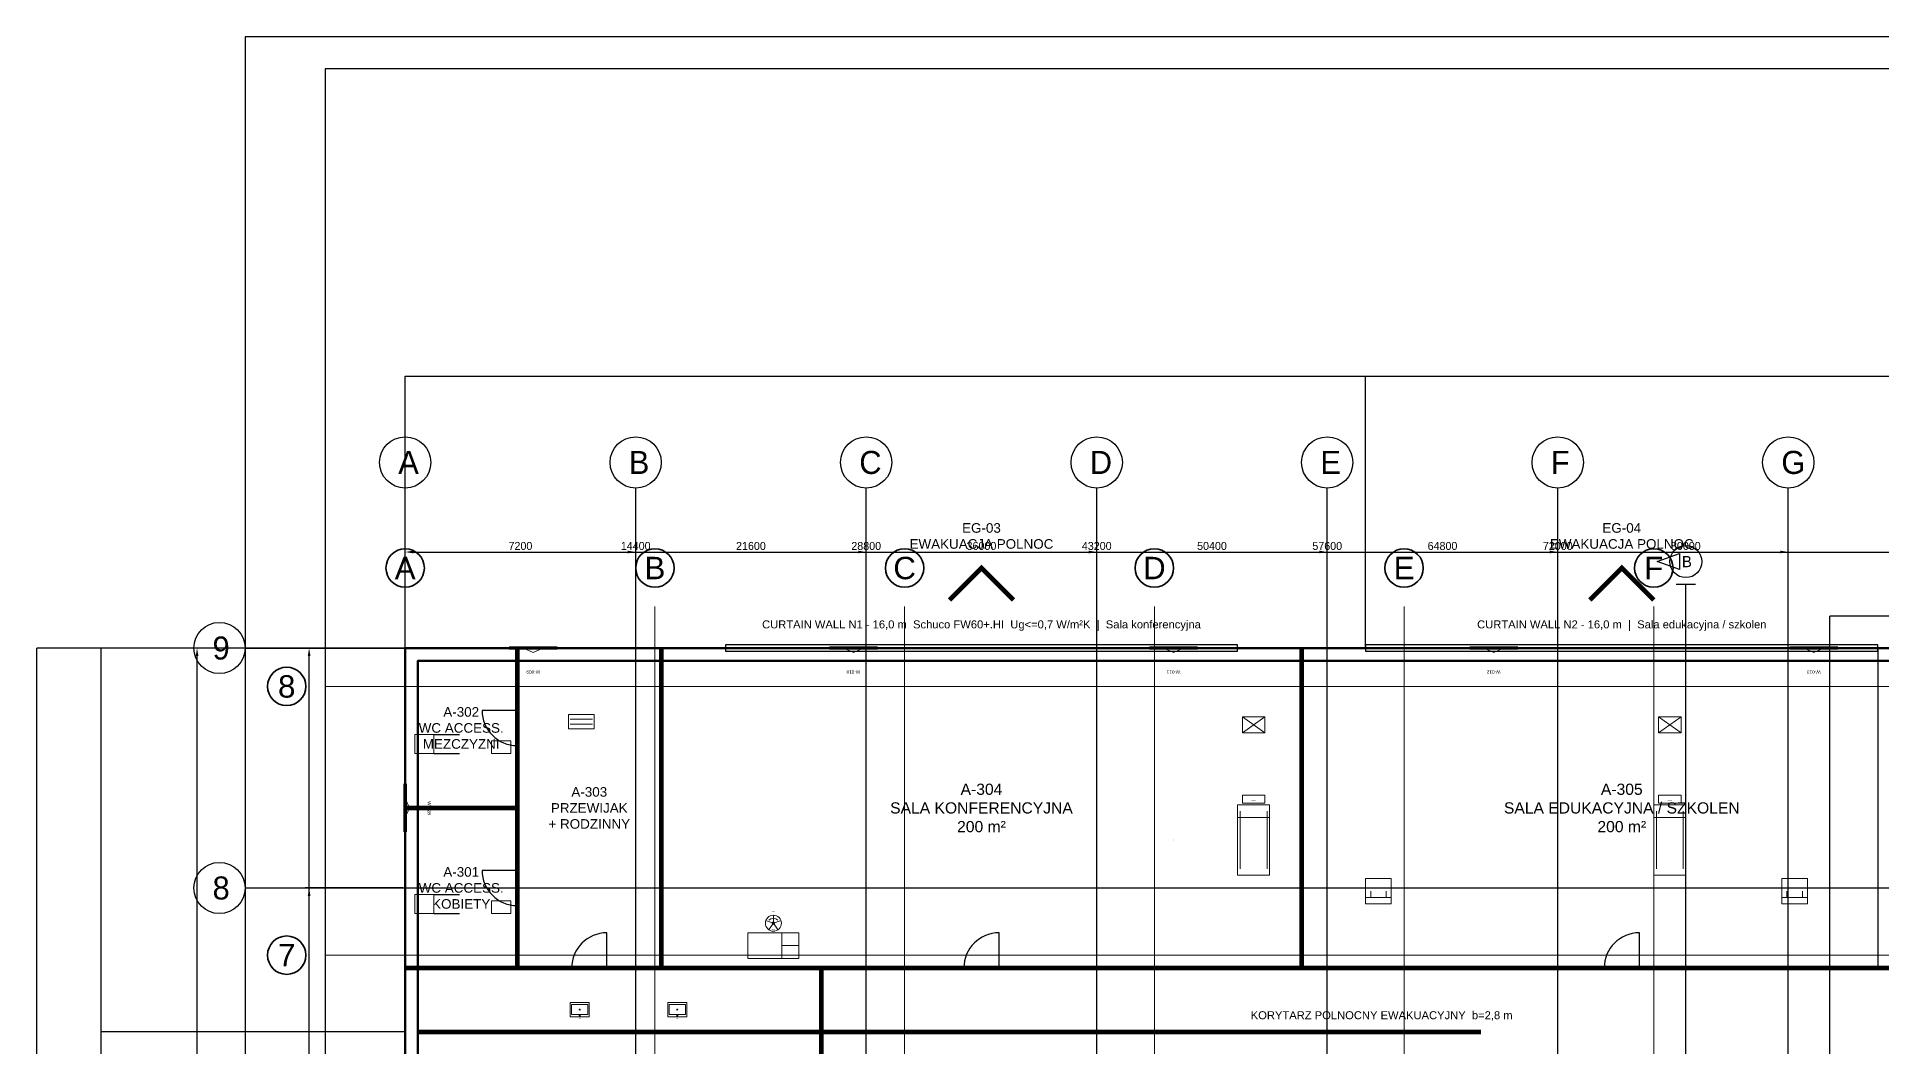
# Model space of a CAD drawing. Header units: millimetres. Extents: x -11504 to 113900, y -43664 to 79100.
# Drawn here: x -11504 to 46100, y 47558 to 79100 of the extents above; entities that cross this region are included whole.
import ezdxf
from ezdxf.enums import TextEntityAlignment as Align

# ---------------------------------------------------------------- set-up
doc = ezdxf.new("R2010")
doc.units = ezdxf.units.MM
for name, color, linetype in [('A-ANNO-BORD', 7, 'Continuous'), ('A-DETL-SECT', 7, 'Continuous'), ('A-FURN-BED', 7, 'Continuous'), ('A-FURN-CBT', 7, 'Continuous'), ('A-FURN-CHR', 7, 'Continuous'), ('A-FURN-DSK', 7, 'Continuous'), ('A-GRID', 7, 'Continuous'), ('A-GRID-BUB', 7, 'Continuous'), ('A-PLMB-BSN', 7, 'Continuous')]:
    doc.layers.add(name, color=color, linetype=linetype)
doc.layers.add('A-ANNO-DIMS', color=7, linetype='Continuous', lineweight=18, true_color=0xffffff)
for name, color, linetype, lineweight in [('A-ANNO-NOTE', 7, 'Continuous', 25), ('A-ANNO-SYMB', 7, 'Continuous', 25), ('A-ANNO-SYMB-EGRS', 7, 'Continuous', 25), ('A-ANNO-TEXT', 7, 'Continuous', 25), ('A-AREA-IDEN', 7, 'Continuous', 25), ('A-AREA-MR-4GS', 1, 'Continuous', 25), ('A-DOOR', 30, 'Continuous', 25), ('A-FLOR-FIXT-GRAB', 30, 'Continuous', 25), ('A-FLOR-PLMB', 140, 'Continuous', 18), ('A-GLAZ', 4, 'Continuous', 25), ('A-WALL-EXT', 5, 'Continuous', 50), ('A-WALL-INT', 2, 'Continuous', 35), ('S-GRID', 8, 'Continuous', 18), ('S-GRID-IDEN', 7, 'Continuous', 35)]:
    doc.layers.add(name, color=color, linetype=linetype, lineweight=lineweight)
doc.styles.add('HTXT-2.5', font='arial.ttf', dxfattribs={"height": 2.5})
doc.styles.add('HTXT-3.5', font='arial.ttf', dxfattribs={"height": 3.5})
doc.styles.add('HTXT-7', font='arial.ttf', dxfattribs={"height": 7})
doc.dimstyles.new('ARCH-ISO', dxfattribs={"dimscale": 100, "dimtxt": 2.5, "dimasz": 2.5, "dimexe": 1.25, "dimexo": 0.625, "dimtad": 1, "dimdec": 0, "dimrnd": 1, "dimdsep": 46, "dimtxsty": 'Standard', "dimcen": 0.09, "dimadec": 0, "dimazin": 0, "dimtfac": 1, "dimtdec": 4, "dimtofl": 0, "dimtmove": 0, "dimatfit": 3, "dimfxl": 1, "dimtolj": 1, "dimtzin": 0, "dimarcsym": 0})
doc.dimstyles.new('ISO-25', dxfattribs={"dimtxt": 2.5, "dimasz": 2.5, "dimexe": 1.25, "dimexo": 0.625, "dimtad": 1, "dimtxsty": 'Standard', "dimcen": 2.5, "dimadec": 0, "dimazin": 0, "dimtfac": 1, "dimtmove": 0, "dimatfit": 3, "dimfxl": 1, "dimarcsym": 0})

# ---------------------------------------------------------------- blocks, each defined once
blk = doc.blocks.new('*D10')
at = {"layer": 'A-ANNO-DIMS', "color": 0, "lineweight": -2, "transparency": 16777216}
for p, q in [((-1, 48000), (-9501, 48000)), ((-9500, 30003), (-9500, 47998)), ((-1, 30000), (-9501, 30000))]:
    blk.add_line(p, q, dxfattribs=at)
at = {"layer": 'A-ANNO-DIMS', "color": 0, "transparency": 16777216}
for points in [[(-9500, 47998), (-9500, 47998), (-9500, 48000)], [(-9500, 30003), (-9500, 30003), (-9500, 30000)]]:
    blk.add_solid(points, dxfattribs=at)
at = {"layer": 'Defpoints', "color": 0, "transparency": 16777216}
for p in [(-9500, 48000), (0, 48000), (0, 30000)]:
    blk.add_point(p, dxfattribs=at)
at = {"layer": 'A-ANNO-DIMS', "color": 0, "transparency": 16777216, "insert": (-9502, 39000), "char_height": 2.5, "attachment_point": 5, "rotation": 90}
blk.add_mtext('18000', dxfattribs=at)
blk = doc.blocks.new('*D11')
at = {"layer": 'A-ANNO-DIMS', "color": 0, "lineweight": -2, "transparency": 16777216}
for p, q in [((-1, 60000), (-9501, 60000)), ((-9500, 48003), (-9500, 59998)), ((-1, 48000), (-9501, 48000))]:
    blk.add_line(p, q, dxfattribs=at)
at = {"layer": 'A-ANNO-DIMS', "color": 0, "transparency": 16777216}
for points in [[(-9500, 59998), (-9500, 59998), (-9500, 60000)], [(-9500, 48003), (-9500, 48003), (-9500, 48000)]]:
    blk.add_solid(points, dxfattribs=at)
at = {"layer": 'Defpoints', "color": 0, "transparency": 16777216}
for p in [(-9500, 60000), (0, 60000), (0, 48000)]:
    blk.add_point(p, dxfattribs=at)
at = {"layer": 'A-ANNO-DIMS', "color": 0, "transparency": 16777216, "insert": (-9502, 54000), "char_height": 2.5, "attachment_point": 5, "rotation": 90}
blk.add_mtext('12000', dxfattribs=at)
blk = doc.blocks.new('*D12')
at = {"layer": 'A-ANNO-DIMS', "color": 0, "lineweight": -2, "transparency": 16777216}
for p, q in [((-1, 60000), (-11501, 60000)), ((-11500, 2), (-11500, 59998)), ((-1, 0), (-11501, 0))]:
    blk.add_line(p, q, dxfattribs=at)
at = {"layer": 'A-ANNO-DIMS', "color": 0, "transparency": 16777216}
for points in [[(-11500, 59998), (-11500, 59998), (-11500, 60000)], [(-11500, 2), (-11500, 2), (-11500, 0)]]:
    blk.add_solid(points, dxfattribs=at)
at = {"layer": 'Defpoints', "color": 0, "transparency": 16777216}
for p in [(-11500, 60000), (0, 60000), (0, 0)]:
    blk.add_point(p, dxfattribs=at)
at = {"layer": 'A-ANNO-DIMS', "color": 0, "transparency": 16777216, "insert": (-11502, 30000), "char_height": 2.5, "attachment_point": 5, "rotation": 90}
blk.add_mtext('60000', dxfattribs=at)
blk = doc.blocks.new('*D13')
at = {"layer": 'A-ANNO-DIMS', "color": 0, "lineweight": -2, "transparency": 16777216}
for p, q in [((0, 60001), (0, 68501)), ((3, 68500), (29998, 68500)), ((30000, 60001), (30000, 68501))]:
    blk.add_line(p, q, dxfattribs=at)
at = {"layer": 'A-ANNO-DIMS', "color": 0, "transparency": 16777216}
for points in [[(3, 68500), (3, 68500), (0, 68500)], [(29998, 68500), (29998, 68500), (30000, 68500)]]:
    blk.add_solid(points, dxfattribs=at)
at = {"layer": 'Defpoints', "color": 0, "transparency": 16777216}
for p in [(30000, 68500), (0, 60000), (30000, 60000)]:
    blk.add_point(p, dxfattribs=at)
at = {"layer": 'A-ANNO-DIMS', "color": 0, "transparency": 16777216, "insert": (15000, 68502), "char_height": 2.5, "attachment_point": 5}
blk.add_mtext('30000', dxfattribs=at)
blk = doc.blocks.new('*D14')
at = {"layer": 'A-ANNO-DIMS', "color": 0, "lineweight": -2, "transparency": 16777216}
for p, q in [((30000, 60001), (30000, 68501)), ((30002, 68500), (47998, 68500)), ((48000, 60001), (48000, 68501))]:
    blk.add_line(p, q, dxfattribs=at)
at = {"layer": 'A-ANNO-DIMS', "color": 0, "transparency": 16777216}
for points in [[(30002, 68500), (30002, 68500), (30000, 68500)], [(47998, 68500), (47998, 68500), (48000, 68500)]]:
    blk.add_solid(points, dxfattribs=at)
at = {"layer": 'Defpoints', "color": 0, "transparency": 16777216}
for p in [(48000, 68500), (30000, 60000), (48000, 60000)]:
    blk.add_point(p, dxfattribs=at)
at = {"layer": 'A-ANNO-DIMS', "color": 0, "transparency": 16777216, "insert": (39000, 68502), "char_height": 2.5, "attachment_point": 5}
blk.add_mtext('18000', dxfattribs=at)
blk = doc.blocks.new('*D28')
at = {"layer": 'A-ANNO-DIMS', "color": 0, "lineweight": -2, "transparency": 16777216}
for p, q in [((47999, 61000), (44499, 61000)), ((44500, -998), (44500, 60998)), ((47999, -1000), (44499, -1000))]:
    blk.add_line(p, q, dxfattribs=at)
at = {"layer": 'A-ANNO-DIMS', "color": 0, "transparency": 16777216}
for points in [[(44500, 60998), (44500, 60998), (44500, 61000)], [(44500, -998), (44500, -998), (44500, -1000)]]:
    blk.add_solid(points, dxfattribs=at)
at = {"layer": 'Defpoints', "color": 0, "transparency": 16777216}
for p in [(44500, 61000), (48000, 61000), (48000, -1000)]:
    blk.add_point(p, dxfattribs=at)
at = {"layer": 'A-ANNO-DIMS', "color": 0, "transparency": 16777216, "insert": (44498, 30000), "char_height": 2.5, "attachment_point": 5, "rotation": 90}
blk.add_mtext('62000', dxfattribs=at)
blk = doc.blocks.new('*D48')
at = {"layer": 'A-ANNO-DIMS', "color": 0, "lineweight": -2, "transparency": 16777216}
for p, q in [((0, 60062), (0, 63125)), ((250, 63000), (6950, 63000)), ((7200, 60062), (7200, 63125))]:
    blk.add_line(p, q, dxfattribs=at)
at = {"layer": 'A-ANNO-DIMS', "color": 0, "transparency": 16777216}
for points in [[(250, 63042), (250, 62958), (0, 63000)], [(6950, 63042), (6950, 62958), (7200, 63000)]]:
    blk.add_solid(points, dxfattribs=at)
at = {"layer": 'Defpoints', "color": 0, "transparency": 16777216}
for p in [(7200, 63000), (0, 60000), (7200, 60000)]:
    blk.add_point(p, dxfattribs=at)
at = {"layer": 'A-ANNO-DIMS', "color": 0, "transparency": 16777216, "insert": (3600, 63188), "char_height": 250, "attachment_point": 5}
blk.add_mtext('\\A1;7200', dxfattribs=at)
blk = doc.blocks.new('*D49')
at = {"layer": 'A-ANNO-DIMS', "color": 0, "lineweight": -2, "transparency": 16777216}
for p, q in [((0, 60062), (0, 63125)), ((250, 63000), (14150, 63000)), ((14400, 60062), (14400, 63125))]:
    blk.add_line(p, q, dxfattribs=at)
at = {"layer": 'A-ANNO-DIMS', "color": 0, "transparency": 16777216}
for points in [[(250, 63042), (250, 62958), (0, 63000)], [(14150, 63042), (14150, 62958), (14400, 63000)]]:
    blk.add_solid(points, dxfattribs=at)
at = {"layer": 'Defpoints', "color": 0, "transparency": 16777216}
for p in [(14400, 63000), (0, 60000), (14400, 60000)]:
    blk.add_point(p, dxfattribs=at)
at = {"layer": 'A-ANNO-DIMS', "color": 0, "transparency": 16777216, "insert": (7200, 63188), "char_height": 250, "attachment_point": 5}
blk.add_mtext('\\A1;14400', dxfattribs=at)
blk = doc.blocks.new('*D50')
at = {"layer": 'A-ANNO-DIMS', "color": 0, "lineweight": -2, "transparency": 16777216}
for p, q in [((0, 60062), (0, 63125)), ((250, 63000), (21350, 63000)), ((21600, 60062), (21600, 63125))]:
    blk.add_line(p, q, dxfattribs=at)
at = {"layer": 'A-ANNO-DIMS', "color": 0, "transparency": 16777216}
for points in [[(250, 63042), (250, 62958), (0, 63000)], [(21350, 63042), (21350, 62958), (21600, 63000)]]:
    blk.add_solid(points, dxfattribs=at)
at = {"layer": 'Defpoints', "color": 0, "transparency": 16777216}
for p in [(21600, 63000), (0, 60000), (21600, 60000)]:
    blk.add_point(p, dxfattribs=at)
at = {"layer": 'A-ANNO-DIMS', "color": 0, "transparency": 16777216, "insert": (10800, 63188), "char_height": 250, "attachment_point": 5}
blk.add_mtext('\\A1;21600', dxfattribs=at)
blk = doc.blocks.new('*D51')
at = {"layer": 'A-ANNO-DIMS', "color": 0, "lineweight": -2, "transparency": 16777216}
for p, q in [((0, 60062), (0, 63125)), ((250, 63000), (28550, 63000)), ((28800, 60062), (28800, 63125))]:
    blk.add_line(p, q, dxfattribs=at)
at = {"layer": 'A-ANNO-DIMS', "color": 0, "transparency": 16777216}
for points in [[(250, 63042), (250, 62958), (0, 63000)], [(28550, 63042), (28550, 62958), (28800, 63000)]]:
    blk.add_solid(points, dxfattribs=at)
at = {"layer": 'Defpoints', "color": 0, "transparency": 16777216}
for p in [(28800, 63000), (0, 60000), (28800, 60000)]:
    blk.add_point(p, dxfattribs=at)
at = {"layer": 'A-ANNO-DIMS', "color": 0, "transparency": 16777216, "insert": (14400, 63188), "char_height": 250, "attachment_point": 5}
blk.add_mtext('\\A1;28800', dxfattribs=at)
blk = doc.blocks.new('*D52')
at = {"layer": 'A-ANNO-DIMS', "color": 0, "lineweight": -2, "transparency": 16777216}
for p, q in [((0, 60062), (0, 63125)), ((250, 63000), (35750, 63000)), ((36000, 60062), (36000, 63125))]:
    blk.add_line(p, q, dxfattribs=at)
at = {"layer": 'A-ANNO-DIMS', "color": 0, "transparency": 16777216}
for points in [[(250, 63042), (250, 62958), (0, 63000)], [(35750, 63042), (35750, 62958), (36000, 63000)]]:
    blk.add_solid(points, dxfattribs=at)
at = {"layer": 'Defpoints', "color": 0, "transparency": 16777216}
for p in [(36000, 63000), (0, 60000), (36000, 60000)]:
    blk.add_point(p, dxfattribs=at)
at = {"layer": 'A-ANNO-DIMS', "color": 0, "transparency": 16777216, "insert": (18000, 63188), "char_height": 250, "attachment_point": 5}
blk.add_mtext('\\A1;36000', dxfattribs=at)
blk = doc.blocks.new('*D53')
at = {"layer": 'A-ANNO-DIMS', "color": 0, "lineweight": -2, "transparency": 16777216}
for p, q in [((0, 60062), (0, 63125)), ((250, 63000), (42950, 63000)), ((43200, 60062), (43200, 63125))]:
    blk.add_line(p, q, dxfattribs=at)
at = {"layer": 'A-ANNO-DIMS', "color": 0, "transparency": 16777216}
for points in [[(250, 63042), (250, 62958), (0, 63000)], [(42950, 63042), (42950, 62958), (43200, 63000)]]:
    blk.add_solid(points, dxfattribs=at)
at = {"layer": 'Defpoints', "color": 0, "transparency": 16777216}
for p in [(43200, 63000), (0, 60000), (43200, 60000)]:
    blk.add_point(p, dxfattribs=at)
at = {"layer": 'A-ANNO-DIMS', "color": 0, "transparency": 16777216, "insert": (21600, 63188), "char_height": 250, "attachment_point": 5}
blk.add_mtext('\\A1;43200', dxfattribs=at)
blk = doc.blocks.new('*D54')
at = {"layer": 'A-ANNO-DIMS', "color": 0, "lineweight": -2, "transparency": 16777216}
for p, q in [((0, 60062), (0, 63125)), ((250, 63000), (50150, 63000)), ((50400, 60062), (50400, 63125))]:
    blk.add_line(p, q, dxfattribs=at)
at = {"layer": 'A-ANNO-DIMS', "color": 0, "transparency": 16777216}
for points in [[(250, 63042), (250, 62958), (0, 63000)], [(50150, 63042), (50150, 62958), (50400, 63000)]]:
    blk.add_solid(points, dxfattribs=at)
at = {"layer": 'Defpoints', "color": 0, "transparency": 16777216}
for p in [(50400, 63000), (0, 60000), (50400, 60000)]:
    blk.add_point(p, dxfattribs=at)
at = {"layer": 'A-ANNO-DIMS', "color": 0, "transparency": 16777216, "insert": (25200, 63188), "char_height": 250, "attachment_point": 5}
blk.add_mtext('\\A1;50400', dxfattribs=at)
blk = doc.blocks.new('*D55')
at = {"layer": 'A-ANNO-DIMS', "color": 0, "lineweight": -2, "transparency": 16777216}
for p, q in [((0, 60062), (0, 63125)), ((250, 63000), (57350, 63000)), ((57600, 60062), (57600, 63125))]:
    blk.add_line(p, q, dxfattribs=at)
at = {"layer": 'A-ANNO-DIMS', "color": 0, "transparency": 16777216}
for points in [[(250, 63042), (250, 62958), (0, 63000)], [(57350, 63042), (57350, 62958), (57600, 63000)]]:
    blk.add_solid(points, dxfattribs=at)
at = {"layer": 'Defpoints', "color": 0, "transparency": 16777216}
for p in [(57600, 63000), (0, 60000), (57600, 60000)]:
    blk.add_point(p, dxfattribs=at)
at = {"layer": 'A-ANNO-DIMS', "color": 0, "transparency": 16777216, "insert": (28800, 63188), "char_height": 250, "attachment_point": 5}
blk.add_mtext('\\A1;57600', dxfattribs=at)
blk = doc.blocks.new('*D56')
at = {"layer": 'A-ANNO-DIMS', "color": 0, "lineweight": -2, "transparency": 16777216}
for p, q in [((0, 60062), (0, 63125)), ((250, 63000), (64550, 63000)), ((64800, 60062), (64800, 63125))]:
    blk.add_line(p, q, dxfattribs=at)
at = {"layer": 'A-ANNO-DIMS', "color": 0, "transparency": 16777216}
for points in [[(250, 63042), (250, 62958), (0, 63000)], [(64550, 63042), (64550, 62958), (64800, 63000)]]:
    blk.add_solid(points, dxfattribs=at)
at = {"layer": 'Defpoints', "color": 0, "transparency": 16777216}
for p in [(64800, 63000), (0, 60000), (64800, 60000)]:
    blk.add_point(p, dxfattribs=at)
at = {"layer": 'A-ANNO-DIMS', "color": 0, "transparency": 16777216, "insert": (32400, 63188), "char_height": 250, "attachment_point": 5}
blk.add_mtext('\\A1;64800', dxfattribs=at)
blk = doc.blocks.new('*D57')
at = {"layer": 'A-ANNO-DIMS', "color": 0, "lineweight": -2, "transparency": 16777216}
for p, q in [((0, 60062), (0, 63125)), ((250, 63000), (71750, 63000)), ((72000, 60062), (72000, 63125))]:
    blk.add_line(p, q, dxfattribs=at)
at = {"layer": 'A-ANNO-DIMS', "color": 0, "transparency": 16777216}
for points in [[(250, 63042), (250, 62958), (0, 63000)], [(71750, 63042), (71750, 62958), (72000, 63000)]]:
    blk.add_solid(points, dxfattribs=at)
at = {"layer": 'Defpoints', "color": 0, "transparency": 16777216}
for p in [(72000, 63000), (0, 60000), (72000, 60000)]:
    blk.add_point(p, dxfattribs=at)
at = {"layer": 'A-ANNO-DIMS', "color": 0, "transparency": 16777216, "insert": (36000, 63188), "char_height": 250, "attachment_point": 5}
blk.add_mtext('\\A1;72000', dxfattribs=at)
blk = doc.blocks.new('*D58')
at = {"layer": 'A-ANNO-DIMS', "color": 0, "lineweight": -2, "transparency": 16777216}
for p, q in [((0, 60062), (0, 63125)), ((250, 63000), (79750, 63000)), ((80000, 60062), (80000, 63125))]:
    blk.add_line(p, q, dxfattribs=at)
at = {"layer": 'A-ANNO-DIMS', "color": 0, "transparency": 16777216}
for points in [[(250, 63042), (250, 62958), (0, 63000)], [(79750, 63042), (79750, 62958), (80000, 63000)]]:
    blk.add_solid(points, dxfattribs=at)
at = {"layer": 'Defpoints', "color": 0, "transparency": 16777216}
for p in [(80000, 63000), (0, 60000), (80000, 60000)]:
    blk.add_point(p, dxfattribs=at)
at = {"layer": 'A-ANNO-DIMS', "color": 0, "transparency": 16777216, "insert": (40000, 63188), "char_height": 250, "attachment_point": 5}
blk.add_mtext('\\A1;80000', dxfattribs=at)
blk = doc.blocks.new('*D65')
at = {"layer": 'A-ANNO-DIMS', "color": 0, "lineweight": -2, "transparency": 16777216}
for p, q in [((-63, 52500), (-3125, 52500)), ((-3000, 250), (-3000, 52250)), ((-63, 0), (-3125, 0))]:
    blk.add_line(p, q, dxfattribs=at)
at = {"layer": 'A-ANNO-DIMS', "color": 0, "transparency": 16777216}
for points in [[(-3042, 52250), (-2958, 52250), (-3000, 52500)], [(-3042, 250), (-2958, 250), (-3000, 0)]]:
    blk.add_solid(points, dxfattribs=at)
at = {"layer": 'Defpoints', "color": 0, "transparency": 16777216}
for p in [(-3000, 52500), (0, 52500), (0, 0)]:
    blk.add_point(p, dxfattribs=at)
at = {"layer": 'A-ANNO-DIMS', "color": 0, "transparency": 16777216, "insert": (-3187, 26250), "char_height": 250, "attachment_point": 5, "rotation": 90}
blk.add_mtext('\\A1;52500', dxfattribs=at)
blk = doc.blocks.new('*D66')
at = {"layer": 'A-ANNO-DIMS', "color": 0, "lineweight": -2, "transparency": 16777216}
for p, q in [((-63, 60000), (-3125, 60000)), ((-3000, 250), (-3000, 59750)), ((-63, 0), (-3125, 0))]:
    blk.add_line(p, q, dxfattribs=at)
at = {"layer": 'A-ANNO-DIMS', "color": 0, "transparency": 16777216}
for points in [[(-3042, 59750), (-2958, 59750), (-3000, 60000)], [(-3042, 250), (-2958, 250), (-3000, 0)]]:
    blk.add_solid(points, dxfattribs=at)
at = {"layer": 'Defpoints', "color": 0, "transparency": 16777216}
for p in [(-3000, 60000), (0, 60000), (0, 0)]:
    blk.add_point(p, dxfattribs=at)
at = {"layer": 'A-ANNO-DIMS', "color": 0, "transparency": 16777216, "insert": (-3187, 30000), "char_height": 250, "attachment_point": 5, "rotation": 90}
blk.add_mtext('\\A1;60000', dxfattribs=at)
blk = doc.blocks.new('*D76')
at = {"layer": 'A-ANNO-DIMS', "color": 0, "lineweight": -2, "transparency": 16777216}
for p, q in [((-63, 60000), (-6625, 60000)), ((-6500, 250), (-6500, 59750)), ((-63, 0), (-6625, 0))]:
    blk.add_line(p, q, dxfattribs=at)
at = {"layer": 'A-ANNO-DIMS', "color": 0, "transparency": 16777216}
for points in [[(-6542, 59750), (-6458, 59750), (-6500, 60000)], [(-6542, 250), (-6458, 250), (-6500, 0)]]:
    blk.add_solid(points, dxfattribs=at)
at = {"layer": 'Defpoints', "color": 0, "transparency": 16777216}
for p in [(-6500, 60000), (0, 60000), (0, 0)]:
    blk.add_point(p, dxfattribs=at)
at = {"layer": 'A-ANNO-DIMS', "color": 0, "transparency": 16777216, "insert": (-6687, 30000), "char_height": 250, "attachment_point": 5, "rotation": 90}
blk.add_mtext('\\A1;60000', dxfattribs=at)
blk = doc.blocks.new('WIN-CASE-1500-1500')
at = {"layer": 'A-ANNO-DIMS'}
for p, q in [((-750, 40), (750, 40)), ((-750, -20), (-750, 20)), ((-750, 0), (750, 0)), ((-300, 0), (0, 140)), ((300, 0), (0, 140)), ((750, -20), (750, 20)), ((-750, -40), (750, -40))]:
    blk.add_line(p, q, dxfattribs=at)
blk.add_attdef('NUMBER', text='', height=105, dxfattribs=at).set_placement((0, 750), align=Align.MIDDLE_CENTER)
at = {"layer": 'A-ANNO-DIMS', "flags": 1}
for tag in ['ACOUSTIC_DB', 'ROOM_FROM', 'FIRE_CLASS', 'HEIGHT_MM', 'SWING_DIR', 'WIDTH_MM', 'ROOM_TO', 'LEAF_DIR', 'SILL_MM', 'TYPE', 'LEAD', 'REI', 'RC']:
    blk.add_attdef(tag, text='', height=105, dxfattribs=at).set_placement((0, 0), align=Align.MIDDLE_CENTER)
blk = doc.blocks.new('FURN-DESK-OFF-1600-800')
at = {"layer": 'A-ANNO-DIMS'}
for p, q in [((267, -400), (267, 400)), ((267, 0), (800, 0))]:
    blk.add_line(p, q, dxfattribs=at)
blk.add_lwpolyline([(-800, -400), (800, -400), (800, 400), (-800, 400)], close=True, dxfattribs=at)
blk.add_attdef('INV_ID', text='', height=76.8, dxfattribs=at).set_placement((0, 515), align=Align.MIDDLE_CENTER)
at = {"layer": 'A-ANNO-DIMS', "flags": 1}
for tag in ['ROOM', 'NOTE', 'TYPE']:
    blk.add_attdef(tag, text='', height=76.8, dxfattribs=at).set_placement((0, 0), align=Align.MIDDLE_CENTER)
blk = doc.blocks.new('FURN-CHAIR-OFF')
at = {"layer": 'A-ANNO-DIMS'}
for q in [(-214, 70), (-132, -182), (0, 225), (214, 70), (132, -182)]:
    blk.add_line((0, 0), q, dxfattribs=at)
for radius in [250, 40]:
    blk.add_circle((0, 0), radius, dxfattribs=at)
blk.add_arc((0, -50), 200, 45, 135, dxfattribs=at)
blk.add_attdef('INV_ID', text='', height=64, dxfattribs=at).set_placement((0, 371), align=Align.MIDDLE_CENTER)
at = {"layer": 'A-ANNO-DIMS', "flags": 1}
for tag in ['ROOM', 'NOTE', 'TYPE']:
    blk.add_attdef(tag, text='', height=64, dxfattribs=at).set_placement((0, 0), align=Align.MIDDLE_CENTER)
blk = doc.blocks.new('FURN-CBT-FIL-800-450')
at = {"layer": 'A-ANNO-DIMS'}
for p, q in [((-350, 75), (350, 75)), ((-350, -75), (350, -75))]:
    blk.add_line(p, q, dxfattribs=at)
blk.add_lwpolyline([(-400, -225), (400, -225), (400, 225), (-400, 225)], close=True, dxfattribs=at)
blk.add_attdef('INV_ID', text='', height=64, dxfattribs=at).set_placement((0, 321), align=Align.MIDDLE_CENTER)
at = {"layer": 'A-ANNO-DIMS', "flags": 1}
for tag in ['ROOM', 'NOTE', 'TYPE']:
    blk.add_attdef(tag, text='', height=64, dxfattribs=at).set_placement((0, 0), align=Align.MIDDLE_CENTER)
blk = doc.blocks.new('FURN-BED-ICU')
at = {"layer": 'A-ANNO-DIMS'}
for p, q in [((-500, 704), (500, 704)), ((-420, -900), (-420, 900)), ((420, -900), (420, 900))]:
    blk.add_line(p, q, dxfattribs=at)
for points in [[(-350, 1150), (350, 1150), (350, 1400), (-350, 1400)], [(-500, -1100), (500, -1100), (500, 1100), (-500, 1100)]]:
    blk.add_lwpolyline(points, close=True, dxfattribs=at)
blk.add_attdef('INV_ID', text='', height=96, dxfattribs=at).set_placement((0, 1244), align=Align.MIDDLE_CENTER)
at = {"layer": 'A-ANNO-DIMS', "flags": 1}
for tag in ['ROOM', 'NOTE', 'TYPE']:
    blk.add_attdef(tag, text='', height=96, dxfattribs=at).set_placement((0, 0), align=Align.MIDDLE_CENTER)
blk = doc.blocks.new('FURN-CBT-MED-700-500')
at = {"layer": 'A-ANNO-DIMS'}
for p, q in [((-350, -250), (350, 250)), ((-350, 250), (350, -250))]:
    blk.add_line(p, q, dxfattribs=at)
blk.add_lwpolyline([(-350, -250), (350, -250), (350, 250), (-350, 250)], close=True, dxfattribs=at)
blk.add_attdef('INV_ID', text='', height=64, dxfattribs=at).set_placement((0, 346), align=Align.MIDDLE_CENTER)
at = {"layer": 'A-ANNO-DIMS', "flags": 1}
for tag in ['ROOM', 'NOTE', 'TYPE']:
    blk.add_attdef(tag, text='', height=64, dxfattribs=at).set_placement((0, 0), align=Align.MIDDLE_CENTER)
blk = doc.blocks.new('FURN-CHAIR-ARM')
at = {"layer": 'A-ANNO-DIMS'}
for p, q in [((-400, 200), (400, 200)), ((-240, 200), (-240, 0)), ((240, 200), (240, 0))]:
    blk.add_line(p, q, dxfattribs=at)
blk.add_lwpolyline([(-400, -400), (400, -400), (400, 400), (-400, 400)], close=True, dxfattribs=at)
blk.add_attdef('INV_ID', text='', height=76.8, dxfattribs=at).set_placement((0, 515.2), align=Align.MIDDLE_CENTER)
at = {"layer": 'A-ANNO-DIMS', "flags": 1}
for tag in ['ROOM', 'NOTE', 'TYPE']:
    blk.add_attdef(tag, text='', height=76.8, dxfattribs=at).set_placement((0, 0), align=Align.MIDDLE_CENTER)
blk = doc.blocks.new('PLMB-BSN-STD')
at = {"layer": 'A-ANNO-DIMS'}
for points in [[(-300, -225), (300, -225), (300, 225), (-300, 225)], [(-255, -157.5), (255, -157.5), (255, 157.5), (-255, 157.5)]]:
    blk.add_lwpolyline(points, close=True, dxfattribs=at)
for centre, radius in [((0, 185), 20), ((0, 0), 15)]:
    blk.add_circle(centre, radius, dxfattribs=at)
at = {"layer": 'A-ANNO-DIMS', "flags": 1}
for tag in ['ACCESSIBLE', 'NOTE', 'TYPE']:
    blk.add_attdef(tag, text='', height=48, dxfattribs=at).set_placement((0, 0), align=Align.MIDDLE_CENTER)
at = {"layer": 'A-ANNO-DIMS'}
blk.add_attdef('INV_ID', text='', height=48, dxfattribs=at).set_placement((0, 297), align=Align.MIDDLE_CENTER)

msp = doc.modelspace()

# ---------------------------------------------------------------- linework, layer by layer
at = {"layer": 'A-ANNO-BORD'}
for points in [[(-5000, -5000), (113900, -5000), (113900, 79100), (-5000, 79100)], [(-2500, -4000), (112900, -4000), (112900, 78100), (-2500, 78100)]]:
    msp.add_lwpolyline(points, close=True, dxfattribs=at)
at = {"layer": 'A-ANNO-SYMB'}
msp.add_lwpolyline([(39100, 62700), (39800, 62950), (39800, 62450)], close=True, dxfattribs=at)
msp.add_circle((40000, 62700), 500, dxfattribs=at)
at = {"layer": 'A-ANNO-SYMB-EGRS'}
for points in [[(17000, 61500, 150, 150, 0), (18000, 62500, 150, 150, 0), (19000, 61500, 150, 150, 0)], [(37000, 61500, 150, 150, 0), (38000, 62500, 150, 150, 0), (39000, 61500, 150, 150, 0)]]:
    msp.add_lwpolyline(points, format="xyseb", dxfattribs=at)
at = {"layer": 'A-AREA-MR-4GS'}
msp.add_lwpolyline([(46000, 50000), (60000, 50000), (60000, 60000), (46000, 60000), (46000, 50000)], close=True, dxfattribs=at)
at = {"layer": 'A-DETL-SECT'}
for p, q in [((39700, 62000), (40300, 62000)), ((40000, -3000), (40000, 62000))]:
    msp.add_line(p, q, dxfattribs=at)
at = {"layer": 'A-DOOR'}
for p, q in [((3500, 58050), (2400, 58050)), ((3500, 53050), (2400, 53050)), ((6300, 50000), (6300, 51100)), ((18550, 50000), (18550, 51100)), ((38550, 50000), (38550, 51100))]:
    msp.add_line(p, q, dxfattribs=at)
for centre, start, end in [((3500, 58050), 180, 270), ((3500, 53050), 180, 270), ((6300, 50000), 90, 180), ((18550, 50000), 90, 180), ((38550, 50000), 90, 180)]:
    msp.add_arc(centre, 1100, start, end, dxfattribs=at)
at = {"layer": 'A-FLOR-FIXT-GRAB'}
for p, q in [((900, 57300), (1700, 57300)), ((900, 56700), (1700, 56700)), ((900, 52300), (1700, 52300)), ((900, 51700), (1700, 51700))]:
    msp.add_line(p, q, dxfattribs=at)
at = {"layer": 'A-FLOR-PLMB'}
for points in [[(300, 56700), (900, 56700), (900, 57300), (300, 57300)], [(2700, 56700), (3300, 56700), (3300, 57100), (2700, 57100)], [(300, 51700), (900, 51700), (900, 52300), (300, 52300)], [(2700, 51700), (3300, 51700), (3300, 52100), (2700, 52100)]]:
    msp.add_lwpolyline(points, close=True, dxfattribs=at)
at = {"layer": 'A-GLAZ'}
for points in [[(10000, 59900), (26000, 59900), (26000, 60100), (10000, 60100)], [(30000, 59900), (46000, 59900), (46000, 60100), (30000, 60100)]]:
    msp.add_lwpolyline(points, close=True, dxfattribs=at)
at = {"layer": 'A-GRID'}
for p, q in [((0, -5000), (0, 65000)), ((7200, -5000), (7200, 65000)), ((14400, -5000), (14400, 65000)), ((21600, -5000), (21600, 65000)), ((28800, -5000), (28800, 65000)), ((36000, -5000), (36000, 65000)), ((43200, -5000), (43200, 65000)), ((-5000, 60000), (85000, 60000)), ((-5000, 52500), (85000, 52500))]:
    msp.add_line(p, q, dxfattribs=at)
at = {"layer": 'A-GRID-BUB'}
for centre in [(0, 65800), (7200, 65800), (14400, 65800), (21600, 65800), (28800, 65800), (36000, 65800), (43200, 65800), (-5800, 60000), (-5800, 52500)]:
    msp.add_circle(centre, 800, dxfattribs=at)
at = {"layer": 'A-WALL-EXT'}
for points in [[(0, 0), (35000, 0), (35000, 3000), (45000, 3000), (45000, 0), (80000, 0), (80000, 60000), (0, 60000)], [(400, 400), (34600, 400), (34600, 3400), (45400, 3400), (45400, 400), (79600, 400), (79600, 59600), (400, 59600)]]:
    msp.add_lwpolyline(points, close=True, dxfattribs=at)
at = {"layer": 'A-WALL-INT'}
for points in [[(3500, 50000, 150, 150, 0), (3500, 60000, 150, 150, 0)], [(8000, 50000, 150, 150, 0), (8000, 60000, 150, 150, 0)], [(28000, 50000, 150, 150, 0), (28000, 60000, 150, 150, 0)], [(0, 55000, 150, 150, 0), (3500, 55000, 150, 150, 0)], [(0, 50000, 150, 150, 0), (48000, 50000, 150, 150, 0)], [(13000, 13000, 150, 150, 0), (13000, 50000, 150, 150, 0)], [(400, 48000, 150, 150, 0), (33600, 48000, 150, 150, 0)]]:
    msp.add_lwpolyline(points, format="xyseb", dxfattribs=at)
at = {"layer": 'S-GRID'}
for p, q in [((0, -2500), (0, 61300)), ((7800, -2500), (7800, 61300)), ((15600, -2500), (15600, 61300)), ((23400, -2500), (23400, 61300)), ((31200, -2500), (31200, 61300)), ((39000, -2500), (39000, 61300)), ((-2500, 58800), (80500, 58800)), ((-2500, 50400), (80500, 50400))]:
    msp.add_line(p, q, dxfattribs=at)
at = {"layer": 'S-GRID-IDEN'}
for centre in [(0, 62500), (7800, 62500), (15600, 62500), (23400, 62500), (31200, 62500), (39000, 62500), (-3700, 58800), (-3700, 50400)]:
    msp.add_circle(centre, 600, dxfattribs=at)

# ---------------------------------------------------------------- block references
at = {"layer": 'A-FURN-BED'}
for p in [(26500, 54000), (39500, 54000)]:
    msp.add_blockref('FURN-BED-ICU', p, dxfattribs=at).add_auto_attribs({'INV_ID': '—'})
at = {"layer": 'A-FURN-CBT', "rotation": 180}
msp.add_blockref('FURN-CBT-FIL-800-450', (5500, 57700), dxfattribs=at).add_auto_attribs({'INV_ID': '—'})
at = {"layer": 'A-FURN-CBT'}
for p in [(26500, 57600), (39500, 57600)]:
    msp.add_blockref('FURN-CBT-MED-700-500', p, dxfattribs=at).add_auto_attribs({'INV_ID': '—'})
at = {"layer": 'A-FURN-CHR', "rotation": 180}
for p in [(30400, 52400), (43400, 52400)]:
    msp.add_blockref('FURN-CHAIR-ARM', p, dxfattribs=at).add_auto_attribs({'INV_ID': '—'})
at = {"layer": 'A-FURN-CHR'}
msp.add_blockref('FURN-CHAIR-OFF', (11500, 51400), dxfattribs=at).add_auto_attribs({'INV_ID': '—'})
at = {"layer": 'A-FURN-DSK'}
msp.add_blockref('FURN-DESK-OFF-1600-800', (11500, 50700), dxfattribs=at).add_auto_attribs({'INV_ID': '—'})
at = {"layer": 'A-GLAZ'}
for p, rotation, values in [((4000, 60000), 180, {'NUMBER': 'W-009'}), ((14000, 60000), 180, {'NUMBER': 'W-010'}), ((24000, 60000), 180, {'NUMBER': 'W-011'}), ((34000, 60000), 180, {'NUMBER': 'W-012'}), ((44000, 60000), 180, {'NUMBER': 'W-013'}), ((0, 55000), 270, {'NUMBER': 'W-028'})]:
    msp.add_blockref('WIN-CASE-1500-1500', p, dxfattribs=dict(at, rotation=rotation)).add_auto_attribs(values)
at = {"layer": 'A-PLMB-BSN', "rotation": 180}
for p in [(5450, 48700), (8500, 48700)]:
    msp.add_blockref('PLMB-BSN-STD', p, dxfattribs=at).add_auto_attribs({'INV_ID': '—'})

# ---------------------------------------------------------------- texts
at = {"layer": 'A-ANNO-NOTE', "char_height": 250, "attachment_point": 5, "style": 'HTXT-2.5'}
for s, insert in [('CURTAIN WALL N1 - 16,0 m  Schuco FW60+.HI  Ug<=0,7 W/m²K  |  Sala konferencyjna', (18000, 60700)), ('CURTAIN WALL N2 - 16,0 m  |  Sala edukacyjna / szkolen', (38000, 60700))]:
    msp.add_mtext(s, dxfattribs=dict(at, insert=insert))
at = {"layer": 'A-ANNO-SYMB'}
msp.add_text('B', height=350, dxfattribs=at).set_placement((39877.5, 62525))
at = {"layer": 'A-ANNO-SYMB-EGRS', "char_height": 300, "attachment_point": 5, "style": 'HTXT-3.5'}
for s, insert in [('EG-03\\PEWAKUACJA POLNOC', (18000, 63500)), ('EG-04\\PEWAKUACJA POLNOC', (38000, 63500))]:
    msp.add_mtext(s, dxfattribs=dict(at, insert=insert))
at = {"layer": 'A-ANNO-TEXT', "attachment_point": 5}
for s, insert, char_height, style in [('STREFA F\\PBACK-OF-HOUSE\\PKUCHNIA LAB TECH', (24000, 54000), 2.5, 'HTXT-7'), ('KORYTARZ POLNOCNY EWAKUACYJNY  b=2,8 m', (30500, 48500), 250, 'HTXT-3.5')]:
    msp.add_mtext(s, dxfattribs=dict(at, insert=insert, char_height=char_height, style=style))
at = {"layer": 'A-AREA-IDEN', "attachment_point": 5, "style": 'HTXT-3.5'}
for s, insert, char_height in [('A-302\\PWC ACCESS.\\PMEZCZYZNI', (1750, 57500), 300), ('A-303\\PPRZEWIJAK\\P+ RODZINNY', (5750, 55000), 300), ('A-304\\PSALA KONFERENCYJNA\\P200 m²', (18000, 55000), 350), ('A-305\\PSALA EDUKACYJNA / SZKOLEN\\P200 m²', (38000, 55000), 350), ('A-301\\PWC ACCESS.\\PKOBIETY', (1750, 52500), 300)]:
    msp.add_mtext(s, dxfattribs=dict(at, insert=insert, char_height=char_height))
at = {"layer": 'A-GRID-BUB'}
for s, p in [('A', (-216, 65440)), ('B', (6984, 65440)), ('C', (14184, 65440)), ('D', (21384, 65440)), ('E', (28584, 65440)), ('F', (35784, 65440)), ('G', (42984, 65440)), ('9', (-6016, 59640)), ('8', (-6016, 52140))]:
    msp.add_text(s, height=720, dxfattribs=at).set_placement(p)
at = {"layer": 'S-GRID-IDEN', "style": 'HTXT-7'}
for s, p in [('A', (0, 62500)), ('B', (7800, 62500)), ('C', (15600, 62500)), ('D', (23400, 62500)), ('E', (31200, 62500)), ('F', (39000, 62500)), ('8', (-3700, 58800)), ('7', (-3700, 50400))]:
    msp.add_text(s, height=700, dxfattribs=at).set_placement(p, align=Align.MIDDLE)

# ---------------------------------------------------------------- dimensions: what is measured, and where the dimension line sits
at = {"layer": 'A-ANNO-DIMS'}
for base, p1, p2, dimstyle, picture, middle in [((30000, 68500), (0, 60000), (30000, 60000), 'ISO-25', '*D13', (15000, 68501.875)), ((48000, 68500), (30000, 60000), (48000, 60000), 'ISO-25', '*D14', (39000, 68501.875)), ((7200, 63000), (0, 60000), (7200, 60000), 'ARCH-ISO', '*D48', (3600, 63187.5)), ((14400, 63000), (0, 60000), (14400, 60000), 'ARCH-ISO', '*D49', (7200, 63187.5)), ((21600, 63000), (0, 60000), (21600, 60000), 'ARCH-ISO', '*D50', (10800, 63187.5)), ((28800, 63000), (0, 60000), (28800, 60000), 'ARCH-ISO', '*D51', (14400, 63187.5)), ((36000, 63000), (0, 60000), (36000, 60000), 'ARCH-ISO', '*D52', (18000, 63187.5)), ((43200, 63000), (0, 60000), (43200, 60000), 'ARCH-ISO', '*D53', (21600, 63187.5)), ((50400, 63000), (0, 60000), (50400, 60000), 'ARCH-ISO', '*D54', (25200, 63187.5)), ((57600, 63000), (0, 60000), (57600, 60000), 'ARCH-ISO', '*D55', (28800, 63187.5)), ((64800, 63000), (0, 60000), (64800, 60000), 'ARCH-ISO', '*D56', (32400, 63187.5)), ((72000, 63000), (0, 60000), (72000, 60000), 'ARCH-ISO', '*D57', (36000, 63187.5)), ((80000, 63000), (0, 60000), (80000, 60000), 'ARCH-ISO', '*D58', (40000, 63187.5))]:
    dim = msp.add_linear_dim(base=base, p1=p1, p2=p2, dimstyle=dimstyle, dxfattribs=at)
    dim.commit()
    dim.dimension.update_dxf_attribs({"geometry": picture, "text_midpoint": middle})
for p1, p2, distance, picture, middle in [((48000, -1000), (48000, 61000), 3500, '*D28', (44498.125, 30000)), ((0, 0), (0, 60000), 11500, '*D12', (-11501.875, 30000))]:
    dim = msp.add_aligned_dim(p1=p1, p2=p2, distance=distance, dimstyle='ISO-25', dxfattribs=at)
    dim.commit()
    dim.dimension.update_dxf_attribs({"geometry": picture, "text_midpoint": middle})
for base, p1, p2, dimstyle, picture, middle in [((-9500, 60000), (0, 48000), (0, 60000), 'ISO-25', '*D11', (-9501.875, 54000)), ((-6500, 60000), (0, 0), (0, 60000), 'ARCH-ISO', '*D76', (-6687.5, 30000)), ((-3000, 60000), (0, 0), (0, 60000), 'ARCH-ISO', '*D66', (-3187.5, 30000)), ((-3000, 52500), (0, 0), (0, 52500), 'ARCH-ISO', '*D65', (-3187.5, 26250)), ((-9500, 48000), (0, 30000), (0, 48000), 'ISO-25', '*D10', (-9501.875, 39000))]:
    dim = msp.add_linear_dim(base=base, p1=p1, p2=p2, angle=90, dimstyle=dimstyle, dxfattribs=at)
    dim.commit()
    dim.dimension.update_dxf_attribs({"geometry": picture, "text_midpoint": middle})

doc.saveas('drawing.dxf')
